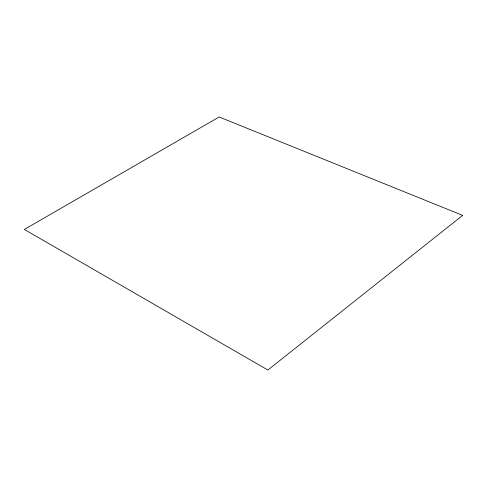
<?xml version="1.0" encoding="UTF-8"?>
<svg xmlns="http://www.w3.org/2000/svg" width="487" height="487" viewBox="0 0 487 487"><rect width="100%" height="100%" fill="white"/><g stroke="black" fill="none" stroke-linecap="round" stroke-linejoin="round"><path stroke-width="0.73" d="M462.65 215.382L267.85 370.023L24.35 229.444L219.15 116.977L462.65 215.382"/></g></svg>
